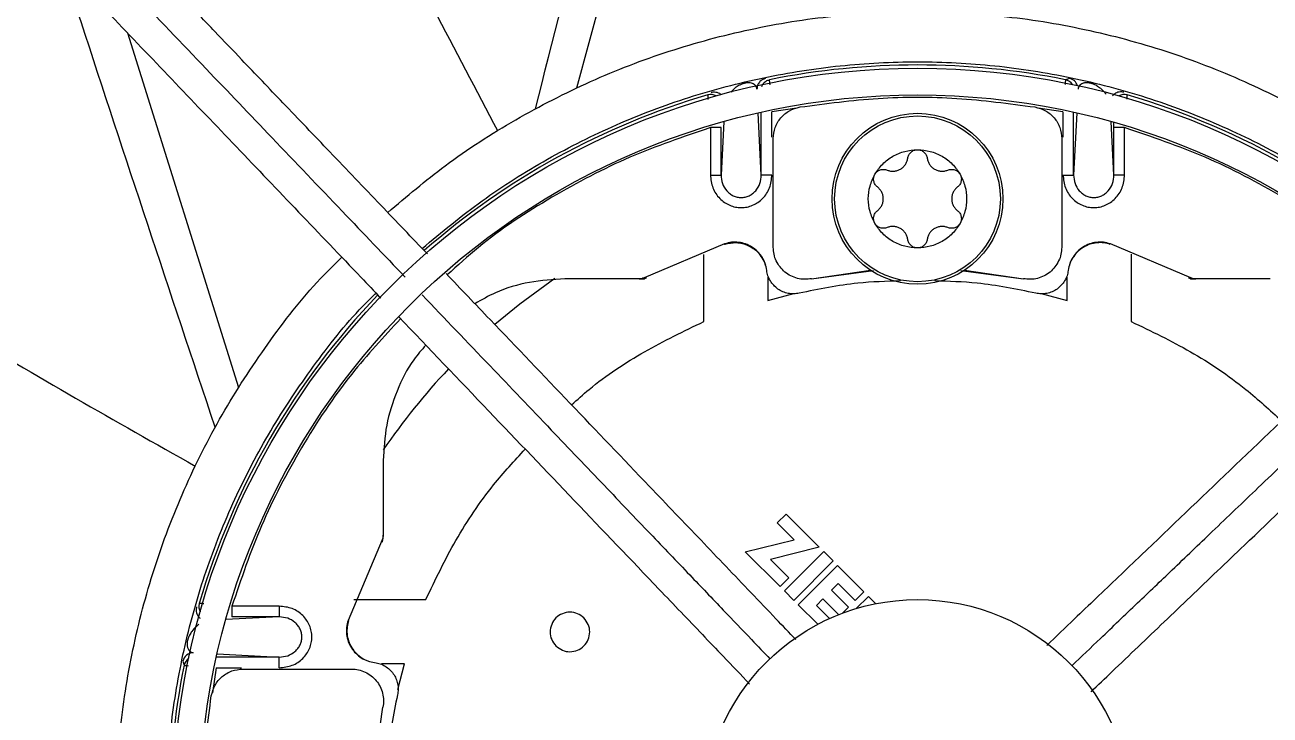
# Model space of a CAD drawing. Header units: inches. Extents: x 1229 to 1453, y -1023 to -720.
# Drawn here: x 1295.885 to 1300.473, y -924.899 to -922.356 of the extents above; entities that cross this region are included whole.
import ezdxf

# ---------------------------------------------------------------- set-up
doc = ezdxf.new("R2010")
doc.units = ezdxf.units.IN
doc.header["$MEASUREMENT"] = 0

msp = doc.modelspace()

# ---------------------------------------------------------------- linework, layer by layer
at = {"color": 18, "linetype": 'Continuous', "lineweight": 25, "true_color": 0x000000}
for p, q in [((1298.4308, -920.7173), (1297.9172, -922.5888)), ((1296.2628, -922.3856), (1296.672, -923.6925)), ((1299.734, -922.5539), (1299.7191, -922.5583)), ((1298.5984, -922.9093), (1298.5868, -922.6802)), ((1298.5984, -922.9093), (1298.5984, -922.6776)), ((1298.7297, -922.6628), (1298.6377, -922.677)), ((1298.6377, -922.7701), (1298.6377, -922.677)), ((1299.71, -922.677), (1299.618, -922.6628)), ((1299.71, -922.677), (1299.71, -922.7701)), ((1299.7493, -922.9093), (1299.7493, -922.6776)), ((1299.7609, -922.6802), (1299.7493, -922.9093)), ((1298.4108, -922.7347), (1298.4108, -922.9093)), ((1298.4601, -922.7123), (1298.4501, -922.9093)), ((1298.4501, -922.9093), (1298.4501, -922.7347)), ((1299.8976, -922.9093), (1299.8876, -922.7123)), ((1299.8976, -922.7347), (1299.8975, -922.7172)), ((1299.8976, -922.9093), (1299.8976, -922.7347)), ((1299.937, -922.9093), (1299.937, -922.7347)), ((1298.6424, -923.1754), (1298.6424, -922.7753)), ((1299.7054, -922.7753), (1299.7054, -923.1754)), ((1298.6377, -922.9093), (1298.5984, -922.9093)), ((1298.4632, -923.1628), (1298.1668, -923.2879)), ((1298.4632, -923.1628), (1298.4635, -923.1648)), ((1299.8845, -923.1628), (1299.8842, -923.1648)), ((1300.181, -923.2879), (1299.8845, -923.1628)), ((1299.9613, -923.2008), (1299.9613, -923.4491)), ((1298.3865, -923.4491), (1298.3865, -923.2018)), ((1298.1486, -923.2923), (1297.8746, -923.2923)), ((1298.1486, -923.2923), (1298.1571, -923.2923)), ((1298.1749, -923.288), (1298.1668, -923.2879)), ((1298.6227, -923.2859), (1298.6227, -923.371)), ((1298.7834, -923.2912), (1299.0011, -923.2604)), ((1298.7834, -923.2912), (1299.0122, -923.2612)), ((1299.3339, -923.261), (1299.5643, -923.2912)), ((1299.3466, -923.2604), (1299.5643, -923.2912)), ((1299.725, -923.371), (1299.725, -923.2859)), ((1300.181, -923.2879), (1300.1729, -923.288)), ((1300.1906, -923.2923), (1300.1991, -923.2923)), ((1300.4731, -923.2923), (1300.1991, -923.2923)), ((1298.6227, -923.371), (1298.7179, -923.3458)), ((1299.6298, -923.3458), (1299.725, -923.371)), ((1297.2054, -923.9616), (1297.2054, -924.2356)), ((1298.6896, -924.1583), (1298.6573, -924.1905)), ((1298.6896, -924.1583), (1298.8121, -924.2807)), ((1298.7196, -924.2529), (1298.6573, -924.1905)), ((1297.201, -924.2537), (1297.0759, -924.5502)), ((1297.201, -924.2537), (1297.2011, -924.2618)), ((1297.2054, -924.244), (1297.2054, -924.2356)), ((1298.5393, -924.2974), (1298.7196, -924.2529)), ((1298.6673, -924.4255), (1298.5393, -924.2974)), ((1298.8121, -924.2807), (1298.6317, -924.3253)), ((1298.6833, -924.4415), (1298.8284, -924.2964)), ((1298.8632, -924.3312), (1298.8284, -924.2964)), ((1298.6317, -924.3253), (1298.6996, -924.3932)), ((1298.8632, -924.3312), (1298.7181, -924.4763)), ((1298.7341, -924.4923), (1298.8789, -924.3476)), ((1298.8789, -924.3476), (1298.9763, -924.445)), ((1298.6996, -924.3932), (1298.6673, -924.4255)), ((1298.8814, -924.4146), (1298.8575, -924.4386)), ((1298.8575, -924.4386), (1298.9201, -924.5012)), ((1298.944, -924.4773), (1298.8814, -924.4146)), ((1297.0976, -924.4734), (1297.3621, -924.4734)), ((1298.7181, -924.4763), (1298.6833, -924.4415)), ((1298.8252, -924.4709), (1298.8012, -924.4948)), ((1298.8833, -924.529), (1298.8252, -924.4709)), ((1298.9763, -924.445), (1298.944, -924.4773)), ((1298.9483, -924.5064), (1298.993, -924.4617)), ((1298.993, -924.4617), (1299.0199, -924.4886)), ((1296.8224, -924.4977), (1296.6478, -924.4977)), ((1298.8063, -924.5645), (1298.7341, -924.4923)), ((1298.8012, -924.4948), (1298.8496, -924.5432)), ((1298.9201, -924.5012), (1298.898, -924.5233)), ((1296.8224, -924.5371), (1296.6254, -924.547)), ((1296.8224, -924.5371), (1296.6478, -924.5371)), ((1297.0759, -924.5502), (1297.0779, -924.5505)), ((1296.4669, -924.7007), (1296.4714, -924.7155)), ((1296.8224, -924.6853), (1296.5906, -924.6853)), ((1296.5932, -924.6737), (1296.8224, -924.6853)), ((1297.2841, -924.7096), (1297.199, -924.7096)), ((1297.2589, -924.8048), (1297.2841, -924.7096)), ((1296.5901, -924.7247), (1296.5758, -924.8167)), ((1296.5901, -924.7247), (1296.6832, -924.7247)), ((1296.6883, -924.7293), (1297.0884, -924.7293)), ((1297.1734, -925.088), (1297.2043, -924.8704))]:
    msp.add_line(p, q, dxfattribs=at)
at = {"color": 18, "linetype": 'Continuous', "lineweight": 25, "true_color": 0x000000, "flags": 128}
msp.add_lwpolyline([(1297.8378, -923.2908), (1297.7085, -923.3849), (1297.617, -923.4602)], dxfattribs=at)
at = {"color": 18, "linetype": 'Continuous', "lineweight": 25, "true_color": 0x000000}
for centre, radius in [((1299.1739, -925.2608), 11.7126), ((1299.1739, -925.2608), 8.5704), ((1299.1739, -925.2608), 8.472), ((1299.1739, -925.2608), 6.6478), ((1299.1739, -925.2608), 6.5493), ((1299.1739, -925.2608), 4.7037), ((1299.1739, -925.2608), 4.6053), ((1299.1739, -925.2608), 2.745), ((1299.1739, -925.2608), 2.6465), ((1299.1739, -922.997), 0.315), ((1299.1739, -922.997), 0.3053), ((1299.1739, -925.2608), 0.7874)]:
    msp.add_circle(centre, radius, dxfattribs=at)
for centre, radius, start, end in [((1299.1739, -925.2608), 2.7569, 78.5929, 101.4071), ((1299.7113, -922.5969), 0.0393, 32.4048, 78.5961), ((1299.726, -922.5924), 0.0394, 18.6277, 78.3094), ((1299.1739, -925.2608), 2.7569, 106.2782, 131.2445), ((1298.4121, -922.6522), 0.0393, 60.0968, 106.2736), ((1299.9356, -922.6522), 0.0393, 73.7264, 119.9032), ((1299.1739, -925.2608), 2.7569, 46.1585, 73.7218), ((1299.1739, -925.2608), 2.7569, 136.1585, 163.7218), ((1299.1739, -925.2608), 2.3804, 136.5504, 145.7805), ((1296.5652, -924.4991), 0.0394, 163.7309, 209.8929), ((1296.5055, -924.7087), 0.0394, 90.0022, 168.2946), ((1299.1739, -925.2608), 2.7569, 168.5929, 191.4071), ((1296.51, -924.7233), 0.0394, 122.4222, 168.5824)]:
    msp.add_arc(centre, radius, start, end, dxfattribs=at)
for points, knots in [([(1287.4643, -925.2608), (1287.4692, -925.0053), (1287.4788, -924.4944), (1287.5568, -923.7313), (1287.681, -922.9748), (1287.8553, -922.228), (1288.0778, -921.4942), (1288.3479, -920.7766), (1288.6644, -920.0781), (1289.0259, -919.4019), (1289.4308, -918.7507), (1289.8774, -918.1274), (1290.3639, -917.5347), (1290.8881, -916.975), (1291.4477, -916.4508), (1292.0405, -915.9644), (1292.6637, -915.5177), (1293.3149, -915.1128), (1293.9912, -914.7513), (1294.6896, -914.4349), (1295.4073, -914.1648), (1296.141, -913.9422), (1296.8878, -913.7681), (1297.6444, -913.6432), (1298.4075, -913.568), (1299.1739, -913.5429), (1299.9402, -913.568), (1300.7033, -913.6432), (1301.4599, -913.7681), (1302.2067, -913.9422), (1302.9404, -914.1648), (1303.6581, -914.4349), (1304.3565, -914.7513), (1305.0328, -915.1128), (1305.684, -915.5177), (1306.3073, -915.9644), (1306.9, -916.4508), (1307.4597, -916.975), (1307.9838, -917.5347), (1308.4703, -918.1274), (1308.9169, -918.7507), (1309.3218, -919.4019), (1309.6833, -920.0781), (1309.9998, -920.7766), (1310.2699, -921.4942), (1310.4924, -922.228), (1310.6667, -922.9748), (1310.7909, -923.7313), (1310.8689, -924.4944), (1310.8786, -925.0053), (1310.8834, -925.2608)], [0, 0, 0, 0, 0.020833, 0.041667, 0.0625, 0.083333, 0.104167, 0.125, 0.145833, 0.166667, 0.1875, 0.208333, 0.229167, 0.25, 0.270833, 0.291667, 0.3125, 0.333333, 0.354167, 0.375, 0.395833, 0.416667, 0.4375, 0.458333, 0.479167, 0.5, 0.520833, 0.541667, 0.5625, 0.583333, 0.604167, 0.625, 0.645833, 0.666667, 0.6875, 0.708333, 0.729167, 0.75, 0.770833, 0.791667, 0.8125, 0.833333, 0.854167, 0.875, 0.895833, 0.916667, 0.9375, 0.958333, 0.979167, 1, 1, 1, 1]), ([(1297.7662, -922.6652), (1297.8956, -922.1568), (1298.058, -921.5189), (1298.2263, -920.8829), (1298.2605, -920.7537)], [0, 0, 0, 0, 0.7968413, 1, 1, 1, 1]), ([(1296.9015, -921.2618), (1296.9877, -921.4565), (1297.2109, -921.9601), (1297.4687, -922.447), (1297.6268, -922.7457)], [0, 0, 0, 0, 0.3865725, 1, 1, 1, 1]), ([(1297.3681, -923.2002), (1297.3108, -923.1403), (1297.1909, -923.0148), (1297.0135, -922.8292), (1296.8428, -922.6505), (1296.7016, -922.5028), (1296.581, -922.3766), (1296.4692, -922.2596), (1296.3433, -922.1278), (1296.2128, -921.9913), (1296.1242, -921.8985), (1296.0826, -921.8551)], [0, 0, 0, 0, 0.133272, 0.279174, 0.413304, 0.531425, 0.608473, 0.694881, 0.792575, 0.902797, 1, 1, 1, 1]), ([(1295.9876, -921.9266), (1296.0864, -922.03), (1296.2745, -922.2268), (1296.544, -922.5088), (1296.8007, -922.7775), (1297.0452, -923.0333), (1297.2086, -923.2043), (1297.2858, -923.2851)], [0, 0, 0, 0, 0.228868, 0.435815, 0.623227, 0.822027, 1, 1, 1, 1]), ([(1295.9111, -922.0174), (1295.9578, -922.0664), (1296.0594, -922.1727), (1296.3103, -922.4352), (1296.6674, -922.8089), (1296.9943, -923.151), (1297.1719, -923.3368), (1297.1962, -923.3622)], [0, 0, 0, 0, 0.109527, 0.237746, 0.586688, 0.943426, 1, 1, 1, 1]), ([(1296.5863, -923.8384), (1296.4202, -923.3408), (1296.2309, -922.774), (1296.0472, -922.2058), (1296.0248, -922.1364)], [0, 0, 0, 0, 0.877844, 1, 1, 1, 1]), ([(1297.2221, -923.0474), (1297.2915, -922.9885), (1297.4397, -922.8627), (1297.691, -922.7017), (1297.9671, -922.5598), (1298.2571, -922.4482), (1298.557, -922.368), (1298.8637, -922.3175), (1299.0705, -922.3112), (1299.1739, -922.308)], [0, 0, 0, 0, 0.127919, 0.273266, 0.418612, 0.56396, 0.709306, 0.854654, 1, 1, 1, 1]), ([(1299.1739, -922.308), (1299.2772, -922.3112), (1299.484, -922.3175), (1299.7907, -922.368), (1300.0907, -922.4481), (1300.3804, -922.56), (1300.6573, -922.701), (1300.9161, -922.8719), (1301.1056, -923.0191), (1301.2002, -923.1163), (1301.2228, -923.1395)], [0, 0, 0, 0, 0.136759, 0.273517, 0.410274, 0.547034, 0.68379, 0.820549, 0.957307, 1, 1, 1, 1]), ([(1297.3484, -923.1796), (1297.4209, -923.1196), (1297.5667, -922.999), (1297.8079, -922.8475), (1298.063, -922.7195), (1298.3303, -922.6188), (1298.6065, -922.5461), (1298.8887, -922.5021), (1299.1739, -922.4874), (1299.4591, -922.5021), (1299.7412, -922.5461), (1300.0174, -922.6188), (1300.2846, -922.7196), (1300.5403, -922.8471), (1300.7802, -923.0013), (1300.9645, -923.1419), (1301.0605, -923.2381), (1301.0893, -923.2669)], [0, 0, 0, 0, 0.0686182, 0.1379717, 0.207325, 0.2766794, 0.3460334, 0.4153867, 0.4847398, 0.554094, 0.6234473, 0.6928013, 0.7621556, 0.831509, 0.9008624, 0.9702164, 1, 1, 1, 1]), ([(1298.6138, -922.5539), (1298.6096, -922.5552), (1298.601, -922.5579), (1298.5906, -922.5671), (1298.5837, -922.5791), (1298.5828, -922.5881), (1298.5824, -922.5924)], [0, 0, 0, 0, 0.242701, 0.500198, 0.757591, 1, 1, 1, 1]), ([(1298.5998, -922.5829), (1298.6016, -922.5791), (1298.6054, -922.5711), (1298.6158, -922.5623), (1298.6244, -922.5596), (1298.6286, -922.5583)], [0, 0, 0, 0, 0.317155, 0.668815, 1, 1, 1, 1]), ([(1298.6305, -922.577), (1298.6302, -922.5735), (1298.6292, -922.5608), (1298.6288, -922.5594), (1298.6286, -922.5583)], [0, 0, 0, 0, 0.281956, 1, 1, 1, 1]), ([(1299.7191, -922.5583), (1299.7189, -922.5593), (1299.7186, -922.5605), (1299.7176, -922.5724), (1299.7174, -922.5754)], [0, 0, 0, 0, 0.754108, 1, 1, 1, 1]), ([(1298.4134, -922.6045), (1298.4161, -922.6039), (1298.4217, -922.6027), (1298.4307, -922.6032), (1298.4397, -922.6058), (1298.4468, -922.6095), (1298.4501, -922.6129), (1298.4511, -922.614)], [0, 0, 0, 0, 0.202106, 0.421325, 0.653497, 0.892822, 1, 1, 1, 1]), ([(1298.5824, -922.5924), (1298.5815, -922.5889), (1298.5799, -922.5819), (1298.5705, -922.5738), (1298.5603, -922.569), (1298.547, -922.5695), (1298.543, -922.5699), (1298.5398, -922.5705), (1298.5364, -922.5712), (1298.5331, -922.5722), (1298.5299, -922.5732), (1298.5237, -922.5755), (1298.5133, -922.5806), (1298.4968, -922.5916), (1298.4911, -922.5992), (1298.487, -922.6045)], [0, 0, 0, 0, 0.2061417, 0.4095199, 0.552974, 0.5738067, 0.5833824, 0.5923662, 0.6010123, 0.6097972, 0.6191121, 0.6290455, 0.6731164, 0.7702347, 1, 1, 1, 1]), ([(1299.8691, -922.6118), (1299.8662, -922.6083), (1299.8602, -922.6008), (1299.8493, -922.591), (1299.8381, -922.5832), (1299.8316, -922.5793), (1299.8254, -922.5762), (1299.8204, -922.5741), (1299.8164, -922.5727), (1299.8135, -922.5718), (1299.8107, -922.5711), (1299.808, -922.5705), (1299.8054, -922.57), (1299.8019, -922.5696), (1299.7977, -922.5693), (1299.7932, -922.5694), (1299.7885, -922.57), (1299.7837, -922.5713), (1299.7773, -922.574), (1299.7714, -922.5786), (1299.7669, -922.5851), (1299.7659, -922.59), (1299.7653, -922.5924)], [0, 0, 0, 0, 0.137806, 0.295547, 0.344969, 0.384359, 0.409911, 0.429703, 0.437789, 0.44499, 0.451651, 0.458225, 0.464555, 0.471544, 0.488297, 0.50964, 0.536122, 0.576505, 0.625829, 0.740978, 0.867771, 1, 1, 1, 1]), ([(1299.9343, -922.6045), (1299.9316, -922.6039), (1299.926, -922.6027), (1299.917, -922.6032), (1299.908, -922.6058), (1299.8995, -922.6105), (1299.8951, -922.6152), (1299.8929, -922.6176)], [0, 0, 0, 0, 0.179413, 0.374002, 0.580007, 0.792284, 1, 1, 1, 1]), ([(1298.4011, -922.6144), (1298.401, -922.6159), (1298.4009, -922.618), (1298.4017, -922.6282), (1298.4018, -922.6309)], [0, 0, 0, 0, 0.7360969, 1, 1, 1, 1]), ([(1298.7411, -922.6587), (1298.8369, -922.646), (1299.0284, -922.6206), (1299.3193, -922.6206), (1299.5108, -922.646), (1299.6066, -922.6587)], [0, 0, 0, 0, 0.333334, 0.666666, 1, 1, 1, 1]), ([(1299.9459, -922.6303), (1299.9461, -922.6278), (1299.9468, -922.6179), (1299.9467, -922.6159), (1299.9466, -922.6144)], [0, 0, 0, 0, 0.249623, 1, 1, 1, 1]), ([(1298.6424, -922.7753), (1298.6438, -922.7614), (1298.6466, -922.7337), (1298.6687, -922.6975), (1298.7008, -922.6698), (1298.7277, -922.6624), (1298.7411, -922.6587)], [0, 0, 0, 0, 0.250003, 0.500006, 0.749994, 1, 1, 1, 1]), ([(1299.6066, -922.6587), (1299.62, -922.6624), (1299.6469, -922.6698), (1299.679, -922.6975), (1299.7011, -922.7337), (1299.7039, -922.7614), (1299.7054, -922.7753)], [0, 0, 0, 0, 0.24998, 0.499991, 0.749996, 1, 1, 1, 1]), ([(1298.4108, -922.7347), (1298.3109, -922.7686), (1298.1089, -922.8371), (1297.8233, -922.9881), (1297.5975, -923.1346), (1297.4791, -923.2427), (1297.4415, -923.2771)], [0, 0, 0, 0, 0.282089, 0.570666, 0.863744, 1, 1, 1, 1]), ([(1298.4501, -922.7347), (1298.4495, -922.7347), (1298.4481, -922.7347), (1298.439, -922.7347), (1298.4261, -922.7347), (1298.4159, -922.7347), (1298.4108, -922.7347)], [0, 0, 0, 0, 0.250013, 0.500029, 0.750015, 1, 1, 1, 1]), ([(1299.937, -922.7347), (1299.9319, -922.7347), (1299.9216, -922.7347), (1299.9087, -922.7347), (1299.8996, -922.7347), (1299.8983, -922.7347), (1299.8976, -922.7347)], [0, 0, 0, 0, 0.249985, 0.499971, 0.749987, 1, 1, 1, 1]), ([(1300.9959, -923.3562), (1300.9293, -923.2945), (1300.7823, -923.1583), (1300.5248, -922.9876), (1300.2387, -922.8372), (1300.0368, -922.7686), (1299.937, -922.7347)], [0, 0, 0, 0, 0.219674, 0.484445, 0.745154, 1, 1, 1, 1]), ([(1299.017, -922.9065), (1299.026, -922.8934), (1299.0438, -922.8672), (1299.0824, -922.8386), (1299.1264, -922.8195), (1299.158, -922.8171), (1299.1739, -922.8159)], [0, 0, 0, 0, 0.25, 0.500009, 0.750001, 1, 1, 1, 1]), ([(1299.1379, -922.8474), (1299.1389, -922.8432), (1299.141, -922.8346), (1299.1495, -922.8244), (1299.1608, -922.8173), (1299.1695, -922.8164), (1299.1739, -922.8159)], [0, 0, 0, 0, 0.250017, 0.500038, 0.749991, 1, 1, 1, 1]), ([(1299.1739, -922.8159), (1299.1782, -922.8164), (1299.1869, -922.8173), (1299.1982, -922.8244), (1299.2067, -922.8346), (1299.2088, -922.8432), (1299.2098, -922.8474)], [0, 0, 0, 0, 0.249997, 0.500015, 0.750023, 1, 1, 1, 1]), ([(1299.1739, -922.8159), (1299.1897, -922.8171), (1299.2213, -922.8195), (1299.2653, -922.8386), (1299.3039, -922.8672), (1299.3218, -922.8934), (1299.3307, -922.9065)], [0, 0, 0, 0, 0.250018, 0.500003, 0.750007, 1, 1, 1, 1]), ([(1299.0623, -922.8911), (1299.0663, -922.8924), (1299.0742, -922.8951), (1299.087, -922.8956), (1299.0994, -922.8934), (1299.1111, -922.8883), (1299.1213, -922.8807), (1299.1295, -922.8711), (1299.1354, -922.8598), (1299.1371, -922.8515), (1299.1379, -922.8474)], [0, 0, 0, 0, 0.12501, 0.250004, 0.375011, 0.500011, 0.62501, 0.75002, 0.875001, 1, 1, 1, 1]), ([(1299.2098, -922.8474), (1299.2106, -922.8515), (1299.2123, -922.8598), (1299.2182, -922.8711), (1299.2264, -922.8807), (1299.2366, -922.8883), (1299.2483, -922.8934), (1299.2607, -922.8956), (1299.2735, -922.8951), (1299.2815, -922.8924), (1299.2854, -922.8911)], [0, 0, 0, 0, 0.125009, 0.249988, 0.374997, 0.499995, 0.624993, 0.749999, 0.874992, 1, 1, 1, 1]), ([(1298.4108, -922.9093), (1298.4126, -922.9255), (1298.4161, -922.9573), (1298.4429, -922.9973), (1298.4745, -923.0192), (1298.5026, -923.028), (1298.5242, -923.0301), (1298.5459, -923.028), (1298.574, -923.0192), (1298.6056, -922.9973), (1298.6324, -922.9573), (1298.6359, -922.9255), (1298.6377, -922.9093)], [0, 0, 0, 0, 0.132078, 0.2598, 0.381605, 0.440894, 0.500007, 0.559042, 0.618396, 0.740202, 0.867924, 1, 1, 1, 1]), ([(1298.4108, -922.9093), (1298.4159, -922.9093), (1298.4261, -922.9093), (1298.439, -922.9093), (1298.4481, -922.9093), (1298.4495, -922.9093), (1298.4501, -922.9093)], [0, 0, 0, 0, 0.249985, 0.499971, 0.749987, 1, 1, 1, 1]), ([(1298.4501, -922.9093), (1298.4511, -922.9198), (1298.4531, -922.9406), (1298.4667, -922.9637), (1298.4816, -922.978), (1298.4947, -922.9861), (1298.5091, -922.9912), (1298.5242, -922.993), (1298.5394, -922.9912), (1298.5538, -922.9861), (1298.5669, -922.978), (1298.5818, -922.9637), (1298.5954, -922.9406), (1298.5974, -922.9198), (1298.5984, -922.9093)], [0, 0, 0, 0, 0.1276382, 0.2537227, 0.3161311, 0.3778855, 0.439088, 0.4999904, 0.5609116, 0.6221141, 0.6838688, 0.7462768, 0.8723618, 1, 1, 1, 1]), ([(1299.017, -923.0876), (1299.0101, -923.0733), (1298.9964, -923.0447), (1298.9909, -922.997), (1298.9964, -922.9493), (1299.0101, -922.9208), (1299.017, -922.9065)], [0, 0, 0, 0, 0.25, 0.5, 0.75, 1, 1, 1, 1]), ([(1299.0263, -922.9533), (1299.0231, -922.9503), (1299.0168, -922.9443), (1299.0122, -922.9318), (1299.0117, -922.9185), (1299.0152, -922.9105), (1299.017, -922.9065)], [0, 0, 0, 0, 0.249989, 0.499995, 0.749993, 1, 1, 1, 1]), ([(1299.017, -922.9065), (1299.0196, -922.9029), (1299.0247, -922.8958), (1299.0365, -922.8896), (1299.0497, -922.8874), (1299.0581, -922.8898), (1299.0623, -922.8911)], [0, 0, 0, 0, 0.249988, 0.499992, 0.749963, 1, 1, 1, 1]), ([(1299.2854, -922.8911), (1299.2896, -922.8898), (1299.298, -922.8874), (1299.3112, -922.8896), (1299.323, -922.8958), (1299.3281, -922.9029), (1299.3307, -922.9065)], [0, 0, 0, 0, 0.249949, 0.500008, 0.750012, 1, 1, 1, 1]), ([(1299.3307, -922.9065), (1299.3325, -922.9105), (1299.336, -922.9185), (1299.3356, -922.9318), (1299.3309, -922.9443), (1299.3246, -922.9503), (1299.3214, -922.9533)], [0, 0, 0, 0, 0.250007, 0.500005, 0.750011, 1, 1, 1, 1]), ([(1299.3307, -922.9065), (1299.3376, -922.9208), (1299.3513, -922.9493), (1299.3568, -922.997), (1299.3513, -923.0447), (1299.3376, -923.0733), (1299.3307, -923.0876)], [0, 0, 0, 0, 0.25, 0.5, 0.75, 1, 1, 1, 1]), ([(1299.71, -922.9093), (1299.7118, -922.9255), (1299.7153, -922.9573), (1299.7421, -922.9973), (1299.7737, -923.0192), (1299.8018, -923.028), (1299.8235, -923.0301), (1299.8451, -923.028), (1299.8732, -923.0192), (1299.9048, -922.9973), (1299.9316, -922.9573), (1299.9352, -922.9255), (1299.937, -922.9093)], [0, 0, 0, 0, 0.132076, 0.259798, 0.381593, 0.440894, 0.499994, 0.559042, 0.618395, 0.7402, 0.867922, 1, 1, 1, 1]), ([(1299.71, -922.9093), (1299.7151, -922.9093), (1299.7253, -922.9093), (1299.7382, -922.9093), (1299.7473, -922.9093), (1299.7487, -922.9093), (1299.7493, -922.9093)], [0, 0, 0, 0, 0.249985, 0.499971, 0.749987, 1, 1, 1, 1]), ([(1299.7493, -922.9093), (1299.7503, -922.9198), (1299.7523, -922.9406), (1299.766, -922.9638), (1299.7809, -922.9781), (1299.7941, -922.9862), (1299.8084, -922.9912), (1299.8235, -922.993), (1299.8386, -922.9912), (1299.8529, -922.9862), (1299.866, -922.9781), (1299.8809, -922.9638), (1299.8946, -922.9406), (1299.8966, -922.9198), (1299.8976, -922.9093)], [0, 0, 0, 0, 0.127639, 0.253724, 0.317943, 0.377887, 0.439686, 0.499991, 0.560295, 0.622113, 0.682053, 0.746276, 0.872361, 1, 1, 1, 1]), ([(1299.937, -922.9093), (1299.9319, -922.9093), (1299.9216, -922.9093), (1299.9087, -922.9093), (1299.8996, -922.9093), (1299.8983, -922.9093), (1299.8976, -922.9093)], [0, 0, 0, 0, 0.249985, 0.499971, 0.749987, 1, 1, 1, 1]), ([(1299.0263, -923.0407), (1299.0295, -923.0379), (1299.0358, -923.0323), (1299.0426, -923.0215), (1299.0469, -923.0096), (1299.0483, -922.997), (1299.0469, -922.9844), (1299.0426, -922.9725), (1299.0358, -922.9617), (1299.0295, -922.9561), (1299.0263, -922.9533)], [0, 0, 0, 0, 0.125011, 0.2500042, 0.3750014, 0.5, 0.625, 0.7499958, 0.874989, 1, 1, 1, 1]), ([(1299.3214, -922.9533), (1299.3182, -922.9561), (1299.3119, -922.9617), (1299.3051, -922.9725), (1299.3008, -922.9844), (1299.2994, -922.997), (1299.3008, -923.0096), (1299.3051, -923.0215), (1299.3119, -923.0323), (1299.3182, -923.0379), (1299.3214, -923.0407)], [0, 0, 0, 0, 0.125011, 0.2500042, 0.375, 0.5, 0.6249986, 0.7499958, 0.874989, 1, 1, 1, 1]), ([(1299.017, -923.0876), (1299.0152, -923.0836), (1299.0117, -923.0756), (1299.0122, -923.0622), (1299.0168, -923.0497), (1299.0231, -923.0437), (1299.0263, -923.0407)], [0, 0, 0, 0, 0.250008, 0.500004, 0.75001, 1, 1, 1, 1]), ([(1299.3214, -923.0407), (1299.3246, -923.0437), (1299.3309, -923.0497), (1299.3356, -923.0622), (1299.336, -923.0756), (1299.3325, -923.0836), (1299.3307, -923.0876)], [0, 0, 0, 0, 0.24999, 0.499996, 0.749992, 1, 1, 1, 1]), ([(1299.1739, -923.1781), (1299.158, -923.1769), (1299.1264, -923.1745), (1299.0824, -923.1554), (1299.0438, -923.1269), (1299.026, -923.1007), (1299.017, -923.0876)], [0, 0, 0, 0, 0.249999, 0.49999, 0.749999, 1, 1, 1, 1]), ([(1299.0623, -923.103), (1299.0581, -923.1042), (1299.0497, -923.1067), (1299.0365, -923.1044), (1299.0247, -923.0982), (1299.0196, -923.0911), (1299.017, -923.0876)], [0, 0, 0, 0, 0.250037, 0.500007, 0.750011, 1, 1, 1, 1]), ([(1299.1379, -923.1466), (1299.1371, -923.1425), (1299.1354, -923.1342), (1299.1295, -923.123), (1299.1213, -923.1133), (1299.1111, -923.1057), (1299.0994, -923.1007), (1299.087, -923.0984), (1299.0742, -923.0989), (1299.0663, -923.1016), (1299.0623, -923.103)], [0, 0, 0, 0, 0.124998, 0.249979, 0.374989, 0.499989, 0.624988, 0.749996, 0.87499, 1, 1, 1, 1]), ([(1299.3307, -923.0876), (1299.3218, -923.1007), (1299.3039, -923.1269), (1299.2653, -923.1554), (1299.2213, -923.1745), (1299.1897, -923.1769), (1299.1739, -923.1781)], [0, 0, 0, 0, 0.249995, 0.499998, 0.749982, 1, 1, 1, 1]), ([(1299.2854, -923.103), (1299.2815, -923.1016), (1299.2735, -923.0989), (1299.2607, -923.0984), (1299.2483, -923.1007), (1299.2366, -923.1057), (1299.2264, -923.1133), (1299.2182, -923.123), (1299.2123, -923.1342), (1299.2106, -923.1425), (1299.2098, -923.1466)], [0, 0, 0, 0, 0.125008, 0.250001, 0.375007, 0.500005, 0.625004, 0.750013, 0.874992, 1, 1, 1, 1]), ([(1299.3307, -923.0876), (1299.3281, -923.0911), (1299.323, -923.0982), (1299.3112, -923.1044), (1299.298, -923.1067), (1299.2896, -923.1042), (1299.2854, -923.103)], [0, 0, 0, 0, 0.249989, 0.4999926, 0.7500513, 1, 1, 1, 1]), ([(1295.1012, -923.1257), (1295.2787, -923.2427), (1295.7383, -923.5455), (1296.2182, -923.8156), (1296.5127, -923.9814)], [0, 0, 0, 0, 0.386151, 1, 1, 1, 1]), ([(1299.1739, -923.1781), (1299.1695, -923.1777), (1299.1608, -923.1768), (1299.1495, -923.1697), (1299.141, -923.1594), (1299.1389, -923.1509), (1299.1379, -923.1466)], [0, 0, 0, 0, 0.249989, 0.499998, 0.75, 1, 1, 1, 1]), ([(1299.2098, -923.1466), (1299.2088, -923.1509), (1299.2067, -923.1594), (1299.1982, -923.1697), (1299.1869, -923.1768), (1299.1782, -923.1777), (1299.1739, -923.1781)], [0, 0, 0, 0, 0.249999, 0.500031, 0.75007, 1, 1, 1, 1]), ([(1298.6184, -923.2606), (1298.6168, -923.252), (1298.6135, -923.2347), (1298.6016, -923.211), (1298.5851, -923.1904), (1298.5645, -923.1739), (1298.5407, -923.1624), (1298.5151, -923.1565), (1298.4886, -923.156), (1298.4717, -923.1606), (1298.4632, -923.1628)], [0, 0, 0, 0, 0.125208, 0.250383, 0.375501, 0.500527, 0.625481, 0.750346, 0.875187, 1, 1, 1, 1]), ([(1298.4634, -923.1643), (1298.4774, -923.1612), (1298.4991, -923.1564), (1298.5291, -923.161), (1298.5509, -923.1682), (1298.5634, -923.1765), (1298.569, -923.1803)], [0, 0, 0, 0, 0.3849, 0.596379, 0.815696, 1, 1, 1, 1]), ([(1298.6132, -923.2385), (1298.6131, -923.2384), (1298.6112, -923.2299), (1298.6023, -923.2141), (1298.5861, -923.1927), (1298.5643, -923.1754), (1298.5392, -923.1636), (1298.5128, -923.1582), (1298.4871, -923.1583), (1298.4712, -923.1627), (1298.4635, -923.1648)], [0, 0, 0, 0, 0.002801, 0.141497, 0.287581, 0.43759, 0.587502, 0.733294, 0.871589, 1, 1, 1, 1]), ([(1298.569, -923.1803), (1298.5703, -923.181), (1298.5786, -923.1858), (1298.5908, -923.1988), (1298.605, -923.2178), (1298.6107, -923.2321), (1298.6134, -923.2391)], [0, 0, 0, 0, 0.056279, 0.380802, 0.697088, 1, 1, 1, 1]), ([(1298.7834, -923.2912), (1298.7748, -923.2924), (1298.7575, -923.2947), (1298.7315, -923.2908), (1298.7069, -923.2817), (1298.6849, -923.2674), (1298.6666, -923.2486), (1298.6529, -923.2263), (1298.644, -923.2015), (1298.6429, -923.1841), (1298.6424, -923.1754)], [0, 0, 0, 0, 0.124991, 0.249998, 0.374994, 0.499989, 0.624994, 0.749993, 0.874999, 1, 1, 1, 1]), ([(1299.7054, -923.1754), (1299.7048, -923.1841), (1299.7037, -923.2015), (1299.6948, -923.2263), (1299.6811, -923.2486), (1299.6628, -923.2674), (1299.6408, -923.2817), (1299.6162, -923.2908), (1299.5902, -923.2947), (1299.5729, -923.2924), (1299.5643, -923.2912)], [0, 0, 0, 0, 0.1249985, 0.2500014, 0.3749975, 0.4999997, 0.6249916, 0.7499853, 0.8749892, 1, 1, 1, 1]), ([(1299.8845, -923.1628), (1299.876, -923.1606), (1299.8591, -923.156), (1299.8327, -923.1565), (1299.807, -923.1624), (1299.7832, -923.1739), (1299.7626, -923.1904), (1299.7461, -923.211), (1299.7342, -923.2347), (1299.731, -923.252), (1299.7293, -923.2606)], [0, 0, 0, 0, 0.124813, 0.249654, 0.374519, 0.499473, 0.624499, 0.749617, 0.874792, 1, 1, 1, 1]), ([(1299.8842, -923.1648), (1299.8765, -923.1627), (1299.8606, -923.1583), (1299.8349, -923.1582), (1299.8085, -923.1636), (1299.7834, -923.1754), (1299.7616, -923.1927), (1299.7454, -923.2141), (1299.7365, -923.2299), (1299.7345, -923.2385), (1299.7345, -923.2387)], [0, 0, 0, 0, 0.128289, 0.266451, 0.412104, 0.561872, 0.711758, 0.857688, 0.996251, 1, 1, 1, 1]), ([(1296.9608, -927.2122), (1296.9047, -927.1466), (1296.7813, -927.0025), (1296.6218, -926.7557), (1296.4786, -926.4803), (1296.3657, -926.1909), (1296.2836, -925.8914), (1296.2335, -925.5849), (1296.2157, -925.2748), (1296.2305, -924.9646), (1296.2778, -924.6577), (1296.357, -924.3573), (1296.4673, -924.0671), (1296.6071, -923.7896), (1296.7767, -923.5298), (1296.9261, -923.3362), (1297.0263, -923.2379), (1297.0527, -923.2121)], [0, 0, 0, 0, 0.05882, 0.129282, 0.199743, 0.270205, 0.340667, 0.411128, 0.48159, 0.552051, 0.622513, 0.692975, 0.763436, 0.833898, 0.904359, 0.974821, 1, 1, 1, 1]), ([(1298.7259, -924.6211), (1298.7014, -924.5955), (1298.6462, -924.5377), (1298.5604, -924.4479), (1298.4683, -924.3515), (1298.3754, -924.2543), (1298.2814, -924.1559), (1298.1206, -923.9877), (1297.8931, -923.7496), (1297.6434, -923.4883), (1297.4912, -923.3291), (1297.4373, -923.2727)], [0, 0, 0, 0, 0.056993, 0.128473, 0.199655, 0.271209, 0.344596, 0.418468, 0.645238, 0.874387, 1, 1, 1, 1]), ([(1297.8746, -923.2923), (1297.8309, -923.295), (1297.7435, -923.3003), (1297.6306, -923.3332), (1297.5679, -923.3693), (1297.5432, -923.3835)], [0, 0, 0, 0, 0.377262, 0.754526, 1, 1, 1, 1]), ([(1298.1668, -923.2879), (1298.1639, -923.2892), (1298.1581, -923.2918), (1298.1518, -923.2921), (1298.1486, -923.2923)], [0, 0, 0, 0, 0.499687, 1, 1, 1, 1]), ([(1298.1571, -923.2923), (1298.1602, -923.2921), (1298.1663, -923.2917), (1298.172, -923.2892), (1298.1749, -923.288)], [0, 0, 0, 0, 0.4999258, 1, 1, 1, 1]), ([(1298.7379, -923.3447), (1298.7311, -923.3458), (1298.7176, -923.3481), (1298.6969, -923.3459), (1298.6771, -923.34), (1298.6591, -923.3298), (1298.6434, -923.3162), (1298.6311, -923.2996), (1298.6221, -923.2809), (1298.6196, -923.2674), (1298.6184, -923.2606)], [0, 0, 0, 0, 0.124957, 0.249986, 0.374922, 0.499988, 0.62492, 0.749987, 0.874963, 1, 1, 1, 1]), ([(1299.7293, -923.2606), (1299.7281, -923.2674), (1299.7257, -923.2809), (1299.7166, -923.2996), (1299.7043, -923.3162), (1299.6887, -923.3298), (1299.6706, -923.34), (1299.6508, -923.3459), (1299.6302, -923.3481), (1299.6166, -923.3458), (1299.6098, -923.3447)], [0, 0, 0, 0, 0.124971, 0.250009, 0.374946, 0.500008, 0.624949, 0.75001, 0.874956, 1, 1, 1, 1]), ([(1300.1729, -923.288), (1300.1757, -923.2892), (1300.1814, -923.2917), (1300.1875, -923.2921), (1300.1906, -923.2923)], [0, 0, 0, 0, 0.5000742, 1, 1, 1, 1]), ([(1300.1991, -923.2923), (1300.1959, -923.2921), (1300.1896, -923.2918), (1300.1838, -923.2892), (1300.181, -923.2879)], [0, 0, 0, 0, 0.500189, 1, 1, 1, 1]), ([(1299.1107, -923.2993), (1299.0585, -923.301), (1298.933, -923.3051), (1298.8098, -923.3301), (1298.7379, -923.3447)], [0, 0, 0, 0, 0.415945, 1, 1, 1, 1]), ([(1299.6098, -923.3447), (1299.5379, -923.3301), (1299.4149, -923.3051), (1299.2895, -923.301), (1299.2375, -923.2993)], [0, 0, 0, 0, 0.584815, 1, 1, 1, 1]), ([(1297.0945, -927.0845), (1297.079, -927.0681), (1296.9984, -926.9826), (1296.8744, -926.8087), (1296.7259, -926.5652), (1296.6052, -926.3062), (1296.5112, -926.0366), (1296.4455, -925.7587), (1296.4088, -925.4755), (1296.4014, -925.19), (1296.4234, -924.9053), (1296.4745, -924.6243), (1296.5542, -924.3501), (1296.6619, -924.0856), (1296.7957, -923.8331), (1296.9566, -923.5976), (1297.0856, -923.4341), (1297.1666, -923.3563), (1297.179, -923.3443)], [0, 0, 0, 0, 0.016441, 0.085793, 0.155147, 0.2245, 0.293853, 0.363206, 0.432559, 0.501912, 0.571266, 0.640619, 0.709972, 0.779325, 0.848678, 0.918031, 0.987384, 1, 1, 1, 1]), ([(1297.3489, -923.3511), (1297.4322, -923.4383), (1297.5907, -923.6041), (1297.8145, -923.8383), (1298.0114, -924.0444), (1298.1815, -924.2224), (1298.3275, -924.3752), (1298.4519, -924.5053), (1298.5505, -924.6085), (1298.608, -924.6687), (1298.6308, -924.6925)], [0, 0, 0, 0, 0.195171, 0.371207, 0.524032, 0.656023, 0.769243, 0.865559, 0.946768, 1, 1, 1, 1]), ([(1300.9951, -923.357), (1300.8819, -923.4652), (1300.6588, -923.6784), (1300.3266, -923.9958), (1300.0796, -924.2319), (1299.9152, -924.389), (1299.833, -924.4675), (1299.7449, -924.5517), (1299.6842, -924.6097), (1299.6502, -924.6422)], [0, 0, 0, 0, 0.252825, 0.498235, 0.740971, 0.803595, 0.864704, 0.924154, 1, 1, 1, 1]), ([(1297.2693, -923.4387), (1297.2075, -923.5054), (1297.0714, -923.6524), (1296.9006, -923.9098), (1296.7503, -924.196), (1296.6817, -924.3979), (1296.6478, -924.4977)], [0, 0, 0, 0, 0.219673, 0.484447, 0.745155, 1, 1, 1, 1]), ([(1297.263, -923.4321), (1297.3735, -923.5478), (1297.5891, -923.7734), (1297.9089, -924.108), (1298.1449, -924.355), (1298.302, -924.5194), (1298.3805, -924.6016), (1298.4648, -924.6898), (1298.5229, -924.7505), (1298.5554, -924.7846)], [0, 0, 0, 0, 0.256905, 0.500939, 0.742315, 0.804588, 0.865353, 0.924471, 1, 1, 1, 1]), ([(1297.8993, -923.7561), (1297.9206, -923.7369), (1298.003, -923.6623), (1298.1654, -923.556), (1298.313, -923.4846), (1298.3865, -923.4491)], [0, 0, 0, 0, 0.148915, 0.576565, 1, 1, 1, 1]), ([(1299.7428, -924.7171), (1299.7778, -924.6836), (1299.8584, -924.6066), (1299.9816, -924.4889), (1300.119, -924.3576), (1300.2673, -924.2159), (1300.4375, -924.0532), (1300.6319, -923.8674), (1300.8496, -923.6594), (1301.0027, -923.5131), (1301.0824, -923.4369)], [0, 0, 0, 0, 0.078323, 0.180329, 0.275628, 0.385797, 0.512305, 0.656809, 0.821221, 1, 1, 1, 1]), ([(1299.9613, -923.4491), (1300.0348, -923.4844), (1300.1827, -923.5555), (1300.3686, -923.6802), (1300.4724, -923.7757), (1300.5155, -923.8153)], [0, 0, 0, 0, 0.366652, 0.736955, 1, 1, 1, 1]), ([(1299.8133, -924.8131), (1299.839, -924.7885), (1299.8969, -924.7332), (1299.9868, -924.6473), (1300.0832, -924.5552), (1300.1804, -924.4623), (1300.2788, -924.3683), (1300.4469, -924.2076), (1300.6851, -923.98), (1300.9474, -923.7293), (1301.1078, -923.5761), (1301.1652, -923.5212)], [0, 0, 0, 0, 0.057028, 0.128321, 0.199319, 0.270688, 0.343884, 0.417564, 0.643745, 0.872299, 1, 1, 1, 1]), ([(1297.3622, -923.536), (1297.347, -923.5535), (1297.3029, -923.6041), (1297.2532, -923.7043), (1297.2127, -923.83), (1297.2078, -923.9177), (1297.2054, -923.9616)], [0, 0, 0, 0, 0.150095, 0.433399, 0.716699, 1, 1, 1, 1]), ([(1297.3621, -924.4734), (1297.3975, -924.3998), (1297.4686, -924.252), (1297.5932, -924.0661), (1297.6887, -923.9622), (1297.7284, -923.9191)], [0, 0, 0, 0, 0.366655, 0.736954, 1, 1, 1, 1]), ([(1296.228, -925.4631), (1295.8194, -925.1342), (1295.3057, -924.7208), (1294.7963, -924.3029), (1294.6921, -924.2174)], [0, 0, 0, 0, 0.7955294, 1, 1, 1, 1]), ([(1297.2054, -924.2356), (1297.2052, -924.2387), (1297.2048, -924.245), (1297.2023, -924.2508), (1297.201, -924.2537)], [0, 0, 0, 0, 0.5002029, 1, 1, 1, 1]), ([(1297.2011, -924.2618), (1297.2023, -924.259), (1297.2048, -924.2533), (1297.2052, -924.2471), (1297.2054, -924.244)], [0, 0, 0, 0, 0.499996, 1, 1, 1, 1]), ([(1296.5176, -924.5004), (1296.517, -924.503), (1296.5157, -924.5086), (1296.5162, -924.5176), (1296.5188, -924.5267), (1296.5238, -924.535), (1296.5282, -924.5403), (1296.5311, -924.5421), (1296.5313, -924.5422)], [0, 0, 0, 0, 0.17635, 0.367482, 0.569906, 0.778387, 0.986853, 1, 1, 1, 1]), ([(1296.5448, -924.4889), (1296.5418, -924.4886), (1296.5312, -924.4879), (1296.529, -924.488), (1296.5274, -924.488)], [0, 0, 0, 0, 0.285937, 1, 1, 1, 1]), ([(1296.6478, -924.4977), (1296.6478, -924.5028), (1296.6478, -924.513), (1296.6478, -924.5259), (1296.6478, -924.5351), (1296.6478, -924.5364), (1296.6478, -924.5371)], [0, 0, 0, 0, 0.250002, 0.5, 0.749996, 1, 1, 1, 1]), ([(1296.8224, -924.4977), (1296.8224, -924.5028), (1296.8224, -924.513), (1296.8224, -924.5259), (1296.8224, -924.5351), (1296.8224, -924.5364), (1296.8224, -924.5371)], [0, 0, 0, 0, 0.250002, 0.5, 0.749996, 1, 1, 1, 1]), ([(1296.8224, -924.7247), (1296.8386, -924.7229), (1296.8704, -924.7194), (1296.9104, -924.6925), (1296.9323, -924.6609), (1296.941, -924.6328), (1296.9432, -924.6112), (1296.941, -924.5896), (1296.9323, -924.5615), (1296.9104, -924.5298), (1296.8704, -924.503), (1296.8386, -924.4995), (1296.8224, -924.4977)], [0, 0, 0, 0, 0.13208, 0.259807, 0.381597, 0.440892, 0.499998, 0.559043, 0.618394, 0.740193, 0.86792, 1, 1, 1, 1]), ([(1297.9448, -924.5412), (1297.9373, -924.5352), (1297.9222, -924.5233), (1297.8932, -924.518), (1297.8647, -924.5236), (1297.8404, -924.5398), (1297.8242, -924.5641), (1297.8186, -924.5926), (1297.8239, -924.6216), (1297.8358, -924.6367), (1297.8418, -924.6442)], [0, 0, 0, 0, 0.124989, 0.249992, 0.374996, 0.500002, 0.625002, 0.750001, 0.875, 1, 1, 1, 1]), ([(1296.5255, -924.5651), (1296.5218, -924.568), (1296.5141, -924.5742), (1296.504, -924.5854), (1296.4962, -924.5966), (1296.4924, -924.6031), (1296.4893, -924.6092), (1296.4872, -924.6142), (1296.4858, -924.6183), (1296.4849, -924.6211), (1296.4841, -924.624), (1296.4835, -924.6267), (1296.4831, -924.6293), (1296.4826, -924.6327), (1296.4824, -924.6369), (1296.4825, -924.6414), (1296.4831, -924.6462), (1296.4843, -924.651), (1296.487, -924.6574), (1296.4916, -924.6632), (1296.4982, -924.6677), (1296.503, -924.6688), (1296.5055, -924.6693)], [0, 0, 0, 0, 0.144655, 0.301145, 0.350171, 0.389253, 0.414601, 0.43423, 0.442259, 0.449397, 0.456002, 0.462525, 0.468812, 0.475746, 0.492362, 0.513538, 0.539807, 0.57987, 0.628801, 0.743036, 0.86882, 1, 1, 1, 1]), ([(1296.8224, -924.6853), (1296.8329, -924.6843), (1296.8537, -924.6824), (1296.8769, -924.6687), (1296.8911, -924.6537), (1296.8993, -924.6406), (1296.9043, -924.6263), (1296.906, -924.6112), (1296.9043, -924.5961), (1296.8993, -924.5818), (1296.8911, -924.5687), (1296.8769, -924.5537), (1296.8537, -924.54), (1296.8329, -924.5381), (1296.8224, -924.5371)], [0, 0, 0, 0, 0.127647, 0.253731, 0.317938, 0.377881, 0.439686, 0.499999, 0.560303, 0.622116, 0.682044, 0.746268, 0.872353, 1, 1, 1, 1]), ([(1297.0759, -924.5502), (1297.0736, -924.5586), (1297.0691, -924.5755), (1297.0696, -924.602), (1297.0755, -924.6277), (1297.087, -924.6514), (1297.1034, -924.6721), (1297.1241, -924.6885), (1297.1478, -924.7005), (1297.165, -924.7037), (1297.1737, -924.7053)], [0, 0, 0, 0, 0.124818, 0.249648, 0.374524, 0.499471, 0.624502, 0.74961, 0.874785, 1, 1, 1, 1]), ([(1297.0779, -924.5505), (1297.0758, -924.5581), (1297.0714, -924.5741), (1297.0712, -924.5998), (1297.0767, -924.6262), (1297.0885, -924.6513), (1297.1057, -924.6731), (1297.1271, -924.6893), (1297.143, -924.6981), (1297.1515, -924.7001), (1297.1518, -924.7002)], [0, 0, 0, 0, 0.12828, 0.266442, 0.412107, 0.561878, 0.711749, 0.857691, 0.996246, 1, 1, 1, 1]), ([(1297.8418, -924.6442), (1297.8493, -924.6501), (1297.8643, -924.6621), (1297.8934, -924.6673), (1297.9218, -924.6617), (1297.9461, -924.6455), (1297.9623, -924.6212), (1297.9679, -924.5928), (1297.9627, -924.5637), (1297.9507, -924.5487), (1297.9448, -924.5412)], [0, 0, 0, 0, 0.125003, 0.250004, 0.375005, 0.499991, 0.624999, 0.749995, 0.874992, 1, 1, 1, 1]), ([(1296.4714, -924.7155), (1296.4722, -924.7158), (1296.4733, -924.7161), (1296.4846, -924.717), (1296.487, -924.7172)], [0, 0, 0, 0, 0.786707, 1, 1, 1, 1]), ([(1296.8224, -924.7247), (1296.8224, -924.7196), (1296.8224, -924.7094), (1296.8224, -924.6965), (1296.8224, -924.6873), (1296.8224, -924.686), (1296.8224, -924.6853)], [0, 0, 0, 0, 0.250002, 0.5, 0.749996, 1, 1, 1, 1]), ([(1297.1737, -924.7053), (1297.1804, -924.7065), (1297.194, -924.709), (1297.2127, -924.718), (1297.2293, -924.7303), (1297.2428, -924.746), (1297.253, -924.764), (1297.259, -924.7838), (1297.2611, -924.8045), (1297.2589, -924.8181), (1297.2578, -924.8248)], [0, 0, 0, 0, 0.124969, 0.250016, 0.374949, 0.50001, 0.62494, 0.750007, 0.87497, 1, 1, 1, 1]), ([(1296.5718, -924.828), (1296.5755, -924.8146), (1296.5828, -924.7877), (1296.6105, -924.7556), (1296.6468, -924.7336), (1296.6745, -924.7307), (1296.6883, -924.7293)], [0, 0, 0, 0, 0.250006, 0.499995, 0.749991, 1, 1, 1, 1]), ([(1297.0884, -924.7293), (1297.0971, -924.7299), (1297.1145, -924.731), (1297.1393, -924.7398), (1297.1617, -924.7535), (1297.1805, -924.7718), (1297.1948, -924.7938), (1297.2039, -924.8184), (1297.2077, -924.8445), (1297.2054, -924.8617), (1297.2043, -924.8704)], [0, 0, 0, 0, 0.1249825, 0.2500013, 0.3749857, 0.4999988, 0.6250017, 0.7499987, 0.8749993, 1, 1, 1, 1]), ([(1296.5718, -925.6936), (1296.5591, -925.5978), (1296.5337, -925.4062), (1296.5337, -925.1154), (1296.5591, -924.9238), (1296.5718, -924.828)], [0, 0, 0, 0, 0.333333, 0.666667, 1, 1, 1, 1]), ([(1297.2578, -924.8248), (1297.243, -924.8968), (1297.2192, -925.0131), (1297.2151, -925.1316), (1297.2135, -925.1768)], [0, 0, 0, 0, 0.618438, 1, 1, 1, 1])]:
    msp.add_open_spline(points, degree=3, knots=knots, dxfattribs=at)

doc.saveas('drawing.dxf')
